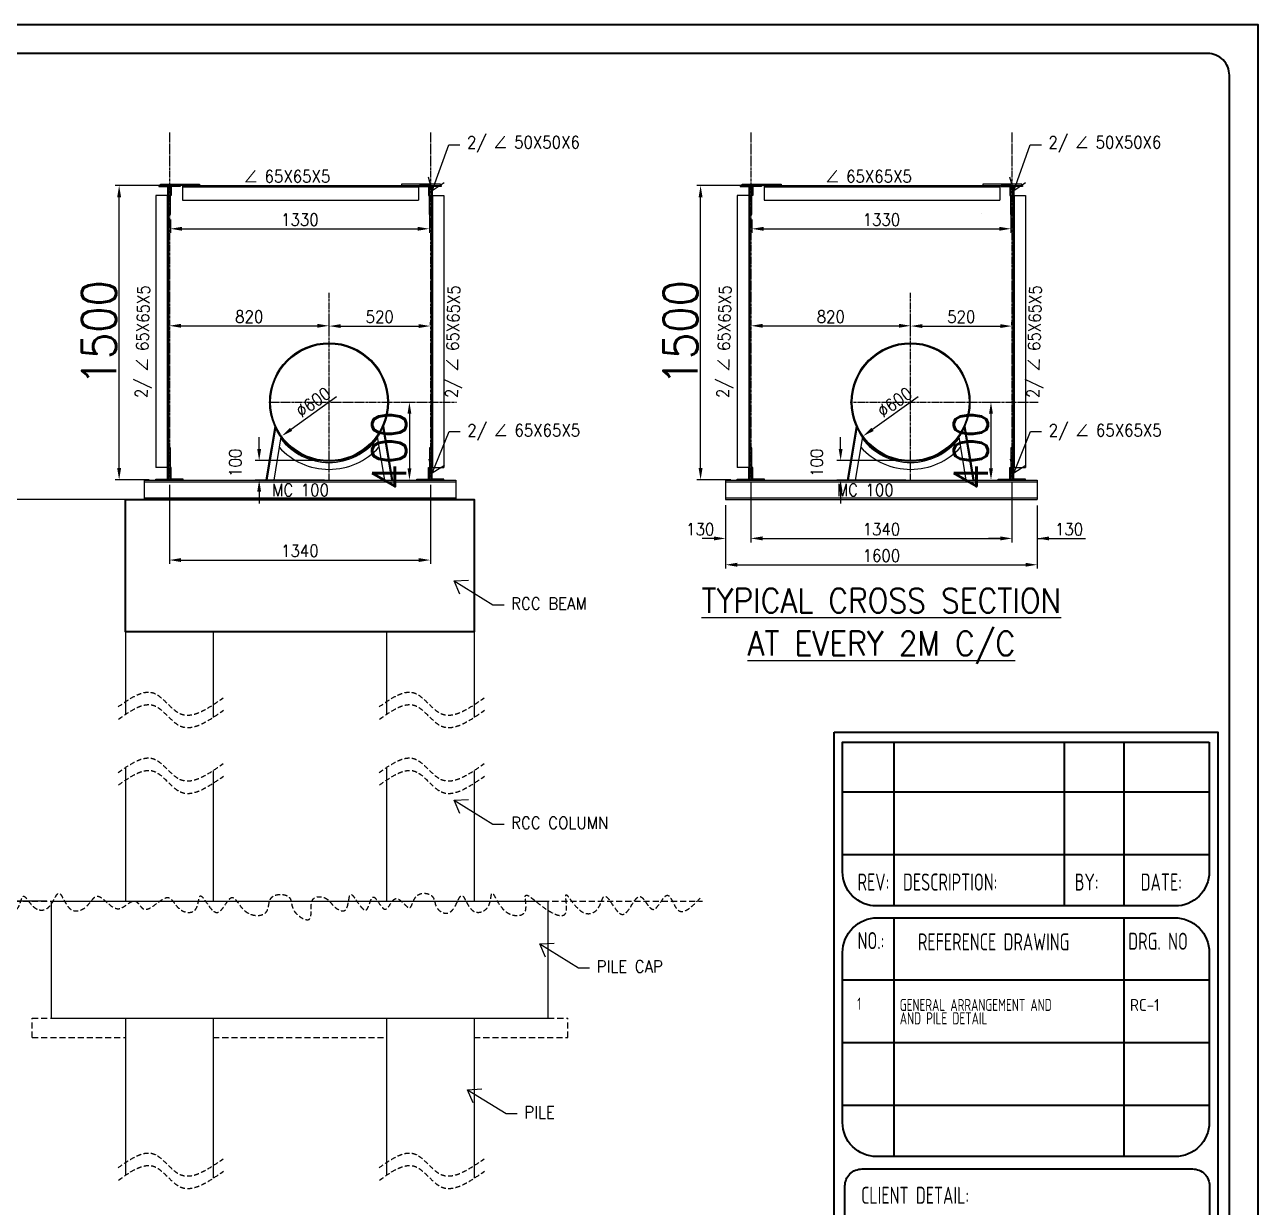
# Model space of a CAD drawing. Header units: millimetres. Extents: x 0 to 1124626, y -157535 to 82123.
# Drawn here: x 305692 to 318360, y 46409 to 58554 of the extents above; entities that cross this region are included whole.
import ezdxf
from ezdxf.enums import TextEntityAlignment as Align

# ---------------------------------------------------------------- set-up
doc = ezdxf.new("R2010")
doc.units = ezdxf.units.MM
doc.header["$MEASUREMENT"] = 0
for name, pattern in [('CENTER', [2, 1.25, -0.25, 0.25, -0.25]), ('DASHED', [0.75, 0.5, -0.25]), ('HIDDEN', [0.375, 0.25, -0.125])]:
    doc.linetypes.add(name, pattern=pattern)
for name, color, linetype, lineweight in [('CN', 253, 'Continuous', 15), ('Dim', 6, 'Continuous', 13), ('FOOTING', 171, 'Continuous', 15), ('HIDE', 251, 'HIDDEN', 13), ('L4', 4, 'Continuous', 30), ('PLATE', 190, 'Continuous', 20), ('rSHEET', 2, 'Continuous', 30), ('STR', 112, 'Continuous', 18), ('STR. STEEL', 25, 'Continuous', 18), ('Text', 7, 'Continuous', 15), ('TITLE TEXT', 50, 'Continuous', 18)]:
    doc.layers.add(name, color=color, linetype=linetype, lineweight=lineweight)
doc.styles.add('MtX_romans_shx', font='romans.shx')
doc.styles.add('style1', font='romans.shx', dxfattribs={"width": 0.9, "height": 300})
doc.styles.add('TEXT3 0.75NA', font='geniso.shx', dxfattribs={"width": 0.75})
doc.dimstyles.new('2.0 DIM-1', dxfattribs={"dimscale": 40, "dimtxt": 125, "dimasz": 3, "dimexe": 1, "dimexo": 1.2, "dimgap": 0.8, "dimtad": 1, "dimdec": 0, "dimlfac": 0.5, "dimzin": 1, "dimdsep": 46, "dimtxsty": 'style1', "dimcen": 2, "dimclrd": 8, "dimclre": 8, "dimclrt": 7, "dimadec": 0, "dimazin": 0, "dimtfac": 1, "dimtdec": 0, "dimtofl": 0, "dimtmove": 1, "dimatfit": 3, "dimfxl": 1, "dimtolj": 1, "dimtzin": 0, "dimlwd": 9, "dimlwe": 9, "dimarcsym": 1})
doc.dimstyles.new('Copy of DIM-1', dxfattribs={"dimscale": 40, "dimtxt": 125, "dimasz": 3, "dimexe": 1, "dimexo": 1.2, "dimgap": 0.8, "dimtad": 1, "dimdec": 0, "dimzin": 1, "dimdsep": 46, "dimtxsty": 'style1', "dimcen": 2, "dimclrd": 8, "dimclre": 8, "dimclrt": 7, "dimadec": 0, "dimazin": 0, "dimtfac": 1, "dimtdec": 0, "dimtofl": 0, "dimtmove": 1, "dimatfit": 3, "dimfxl": 1, "dimtolj": 1, "dimtzin": 0, "dimlwd": 9, "dimlwe": 9, "dimarcsym": 1})

# ---------------------------------------------------------------- blocks, each defined once
blk = doc.blocks.new('*D286')
at = {"layer": 'DEFPOINTS', "color": 0, "ltscale": 20, "transparency": 16777216}
for p in [(315488, 54678), (315487, 53878), (315615, 53878)]:
    blk.add_point(p, dxfattribs=at)
at = {"layer": 'Dim', "color": 8, "lineweight": 9, "ltscale": 20, "transparency": 16777216}
for p, q in [((315536, 54678), (315655, 54678)), ((315615, 54558), (315615, 53998)), ((315535, 53878), (315655, 53878))]:
    blk.add_line(p, q, dxfattribs=at)
at = {"layer": 'Dim', "color": 8, "ltscale": 20, "transparency": 16777216}
for points in [[(315635, 54558), (315595, 54558), (315615, 54678)], [(315595, 53998), (315635, 53998), (315615, 53878)]]:
    blk.add_solid(points, dxfattribs=at)
at = {"layer": 'Dim', "color": 7, "ltscale": 20, "transparency": 16777216, "insert": (315408, 54178), "char_height": 350, "attachment_point": 5, "rotation": 90, "style": 'style1'}
blk.add_mtext('\\A1;400', dxfattribs=at)
blk = doc.blocks.new('*D287')
at = {"layer": 'DEFPOINTS', "color": 0, "ltscale": 20, "transparency": 16777216}
for p in [(312633, 56902), (313093, 56902), (312990, 53881)]:
    blk.add_point(p, dxfattribs=at)
at = {"layer": 'Dim', "color": 8, "lineweight": 9, "ltscale": 20, "transparency": 16777216}
for p, q in [((313045, 56902), (312593, 56902)), ((312633, 54001), (312633, 56782)), ((312942, 53881), (312593, 53881))]:
    blk.add_line(p, q, dxfattribs=at)
at = {"layer": 'Dim', "color": 8, "ltscale": 20, "transparency": 16777216}
for points in [[(312653, 56782), (312613, 56782), (312633, 56902)], [(312613, 54001), (312653, 54001), (312633, 53881)]]:
    blk.add_solid(points, dxfattribs=at)
at = {"layer": 'Dim', "color": 7, "ltscale": 20, "transparency": 16777216, "insert": (312426, 55391), "char_height": 350, "attachment_point": 5, "rotation": 90, "style": 'style1'}
blk.add_mtext('\\A1;1500', dxfattribs=at)
blk = doc.blocks.new('*D288')
at = {"layer": 'DEFPOINTS', "color": 0, "ltscale": 20, "transparency": 16777216}
for p in [(313150, 53900), (315830, 53900), (315830, 53279)]:
    blk.add_point(p, dxfattribs=at)
at = {"layer": 'Dim', "color": 8, "lineweight": 9, "ltscale": 20, "transparency": 16777216}
for p, q in [((313150, 53852), (313150, 53239)), ((315830, 53852), (315830, 53239)), ((313270, 53279), (315710, 53279))]:
    blk.add_line(p, q, dxfattribs=at)
at = {"layer": 'Dim', "color": 8, "ltscale": 20, "transparency": 16777216}
for points in [[(313270, 53299), (313270, 53259), (313150, 53279)], [(315710, 53259), (315710, 53299), (315830, 53279)]]:
    blk.add_solid(points, dxfattribs=at)
at = {"layer": 'Dim', "color": 7, "ltscale": 20, "transparency": 16777216, "insert": (314490, 53373), "char_height": 125, "attachment_point": 5, "style": 'style1'}
blk.add_mtext('\\A1;1340', dxfattribs=at)
blk = doc.blocks.new('*D289')
at = {"layer": 'DEFPOINTS', "color": 0, "ltscale": 20, "transparency": 16777216}
for p in [(315820, 56805), (313160, 56603), (315820, 56458)]:
    blk.add_point(p, dxfattribs=at)
at = {"layer": 'Dim', "color": 8, "lineweight": 9, "ltscale": 20, "transparency": 16777216}
for p, q in [((315820, 56757), (315820, 56418)), ((313160, 56555), (313160, 56418)), ((313280, 56458), (315700, 56458))]:
    blk.add_line(p, q, dxfattribs=at)
at = {"layer": 'Dim', "color": 8, "ltscale": 20, "transparency": 16777216}
for points in [[(313280, 56478), (313280, 56438), (313160, 56458)], [(315700, 56438), (315700, 56478), (315820, 56458)]]:
    blk.add_solid(points, dxfattribs=at)
at = {"layer": 'Dim', "color": 7, "ltscale": 20, "transparency": 16777216, "insert": (314490, 56552), "char_height": 125, "attachment_point": 5, "style": 'style1'}
blk.add_mtext('\\A1;1330', dxfattribs=at)
blk = doc.blocks.new('*D290')
at = {"layer": 'DEFPOINTS', "color": 0, "ltscale": 20, "transparency": 16777216}
for p in [(315278, 55026), (314301, 54329)]:
    blk.add_point(p, dxfattribs=at)
at = {"layer": 'Dim', "color": 8, "lineweight": 9, "ltscale": 20, "transparency": 16777216}
blk.add_line((314867, 54733), (314399, 54398), dxfattribs=at)
at = {"layer": 'Dim', "color": 8, "ltscale": 20, "transparency": 16777216}
blk.add_solid([(314387, 54415), (314411, 54382), (314301, 54329)], dxfattribs=at)
at = {"layer": 'Dim', "color": 7, "ltscale": 20, "transparency": 16777216, "insert": (314627, 54677), "char_height": 125, "attachment_point": 5, "rotation": 35.5557, "style": 'style1'}
blk.add_mtext('\\A1;∅600', dxfattribs=at)
blk = doc.blocks.new('*D291')
at = {"layer": 'DEFPOINTS', "color": 0, "ltscale": 20, "transparency": 16777216}
for p in [(314790, 54078), (314071, 53878), (314790, 53878)]:
    blk.add_point(p, dxfattribs=at)
at = {"layer": 'Dim', "color": 8, "lineweight": 9, "ltscale": 20, "transparency": 16777216}
for p, q in [((314071, 54198), (314071, 54318)), ((314742, 54078), (314031, 54078)), ((314742, 53878), (314031, 53878)), ((314071, 53758), (314071, 53638))]:
    blk.add_line(p, q, dxfattribs=at)
at = {"layer": 'Dim', "color": 8, "ltscale": 20, "transparency": 16777216}
for points in [[(314051, 54198), (314091, 54198), (314071, 54078)], [(314091, 53758), (314051, 53758), (314071, 53878)]]:
    blk.add_solid(points, dxfattribs=at)
at = {"layer": 'Dim', "color": 7, "ltscale": 20, "transparency": 16777216, "insert": (313826, 54055), "char_height": 125, "attachment_point": 5, "rotation": 90, "style": 'style1'}
blk.add_mtext('\\A1;100', dxfattribs=at)
blk = doc.blocks.new('*D292')
at = {"layer": 'DEFPOINTS', "color": 0, "ltscale": 20, "transparency": 16777216}
for p in [(315830, 53668), (316090, 53664), (316090, 53278)]:
    blk.add_point(p, dxfattribs=at)
at = {"layer": 'Dim', "color": 8, "lineweight": 9, "ltscale": 20, "transparency": 16777216}
for p, q in [((315830, 53620), (315830, 53238)), ((316090, 53616), (316090, 53238)), ((315710, 53278), (315590, 53278)), ((316090, 53278), (316586, 53278)), ((316210, 53278), (316330, 53278))]:
    blk.add_line(p, q, dxfattribs=at)
at = {"layer": 'Dim', "color": 8, "ltscale": 20, "transparency": 16777216}
for points in [[(315710, 53258), (315710, 53298), (315830, 53278)], [(316210, 53298), (316210, 53258), (316090, 53278)]]:
    blk.add_solid(points, dxfattribs=at)
at = {"layer": 'Dim', "color": 7, "ltscale": 20, "transparency": 16777216, "insert": (316417, 53373), "char_height": 125, "attachment_point": 5, "style": 'style1'}
blk.add_mtext('\\A1;130', dxfattribs=at)
blk = doc.blocks.new('*D293')
at = {"layer": 'DEFPOINTS', "color": 0, "ltscale": 20, "transparency": 16777216}
for p in [(312890, 53668), (313150, 53668), (312890, 53278)]:
    blk.add_point(p, dxfattribs=at)
at = {"layer": 'Dim', "color": 8, "lineweight": 9, "ltscale": 20, "transparency": 16777216}
for p, q in [((312890, 53620), (312890, 53238)), ((313150, 53620), (313150, 53238)), ((312770, 53278), (312650, 53278)), ((313270, 53278), (313390, 53278))]:
    blk.add_line(p, q, dxfattribs=at)
at = {"layer": 'Dim', "color": 8, "ltscale": 20, "transparency": 16777216}
for points in [[(312770, 53258), (312770, 53298), (312890, 53278)], [(313270, 53298), (313270, 53258), (313150, 53278)]]:
    blk.add_solid(points, dxfattribs=at)
at = {"layer": 'Dim', "color": 7, "ltscale": 20, "transparency": 16777216, "insert": (312629, 53373), "char_height": 125, "attachment_point": 5, "style": 'style1'}
blk.add_mtext('\\A1;130', dxfattribs=at)
blk = doc.blocks.new('*D294')
at = {"layer": 'DEFPOINTS', "color": 0, "ltscale": 20, "transparency": 16777216}
for p in [(313150, 55464), (314790, 55464), (314790, 55462)]:
    blk.add_point(p, dxfattribs=at)
at = {"layer": 'Dim', "color": 8, "lineweight": 9, "ltscale": 20, "transparency": 16777216}
for p, q in [((313150, 55416), (313150, 55422)), ((313270, 55462), (314670, 55462)), ((314790, 55416), (314790, 55422))]:
    blk.add_line(p, q, dxfattribs=at)
at = {"layer": 'Dim', "color": 8, "ltscale": 20, "transparency": 16777216}
for points in [[(313270, 55482), (313270, 55442), (313150, 55462)], [(314670, 55442), (314670, 55482), (314790, 55462)]]:
    blk.add_solid(points, dxfattribs=at)
at = {"layer": 'Dim', "color": 7, "ltscale": 20, "transparency": 16777216, "insert": (313970, 55556), "char_height": 125, "attachment_point": 5, "style": 'style1'}
blk.add_mtext('\\A1;820', dxfattribs=at)
blk = doc.blocks.new('*D295')
at = {"layer": 'DEFPOINTS', "color": 0, "ltscale": 20, "transparency": 16777216}
for p in [(314790, 55416), (315830, 55459), (315830, 55416)]:
    blk.add_point(p, dxfattribs=at)
at = {"layer": 'Dim', "color": 8, "lineweight": 9, "ltscale": 20, "transparency": 16777216}
for p, q in [((314790, 55464), (314790, 55499)), ((315830, 55464), (315830, 55499)), ((314910, 55459), (315710, 55459))]:
    blk.add_line(p, q, dxfattribs=at)
at = {"layer": 'Dim', "color": 8, "ltscale": 20, "transparency": 16777216}
for points in [[(314910, 55479), (314910, 55439), (314790, 55459)], [(315710, 55439), (315710, 55479), (315830, 55459)]]:
    blk.add_solid(points, dxfattribs=at)
at = {"layer": 'Dim', "color": 7, "ltscale": 20, "transparency": 16777216, "insert": (315310, 55554), "char_height": 125, "attachment_point": 5, "style": 'style1'}
blk.add_mtext('\\A1;520', dxfattribs=at)
blk = doc.blocks.new('*D296')
at = {"layer": 'DEFPOINTS', "color": 0, "ltscale": 20, "transparency": 16777216}
for p in [(312890, 53468), (316090, 53468), (316090, 53008)]:
    blk.add_point(p, dxfattribs=at)
at = {"layer": 'Dim', "color": 8, "lineweight": 9, "ltscale": 20, "transparency": 16777216}
for p, q in [((312890, 53420), (312890, 52968)), ((316090, 53420), (316090, 52968)), ((313010, 53008), (315970, 53008))]:
    blk.add_line(p, q, dxfattribs=at)
at = {"layer": 'Dim', "color": 8, "ltscale": 20, "transparency": 16777216}
for points in [[(313010, 53028), (313010, 52988), (312890, 53008)], [(315970, 52988), (315970, 53028), (316090, 53008)]]:
    blk.add_solid(points, dxfattribs=at)
at = {"layer": 'Dim', "color": 7, "ltscale": 20, "transparency": 16777216, "insert": (314490, 53102), "char_height": 125, "attachment_point": 5, "style": 'style1'}
blk.add_mtext('\\A1;1600', dxfattribs=at)
blk = doc.blocks.new('*D317')
at = {"layer": 'DEFPOINTS', "color": 0, "ltscale": 20, "transparency": 16777216}
for p in [(309517, 54678), (309516, 53878), (309643, 53878)]:
    blk.add_point(p, dxfattribs=at)
at = {"layer": 'Dim', "color": 8, "lineweight": 9, "ltscale": 20, "transparency": 16777216}
for p, q in [((309565, 54678), (309683, 54678)), ((309643, 54558), (309643, 53998)), ((309564, 53878), (309683, 53878))]:
    blk.add_line(p, q, dxfattribs=at)
at = {"layer": 'Dim', "color": 8, "ltscale": 20, "transparency": 16777216}
for points in [[(309663, 54558), (309623, 54558), (309643, 54678)], [(309623, 53998), (309663, 53998), (309643, 53878)]]:
    blk.add_solid(points, dxfattribs=at)
at = {"layer": 'Dim', "color": 7, "ltscale": 20, "transparency": 16777216, "insert": (309436, 54178), "char_height": 350, "attachment_point": 5, "rotation": 90, "style": 'style1'}
blk.add_mtext('\\A1;400', dxfattribs=at)
blk = doc.blocks.new('*D318')
at = {"layer": 'DEFPOINTS', "color": 0, "ltscale": 20, "transparency": 16777216}
for p in [(306662, 56902), (307122, 56902), (307018, 53881)]:
    blk.add_point(p, dxfattribs=at)
at = {"layer": 'Dim', "color": 8, "lineweight": 9, "ltscale": 20, "transparency": 16777216}
for p, q in [((307074, 56902), (306622, 56902)), ((306662, 54001), (306662, 56782)), ((306970, 53881), (306622, 53881))]:
    blk.add_line(p, q, dxfattribs=at)
at = {"layer": 'Dim', "color": 8, "ltscale": 20, "transparency": 16777216}
for points in [[(306682, 56782), (306642, 56782), (306662, 56902)], [(306642, 54001), (306682, 54001), (306662, 53881)]]:
    blk.add_solid(points, dxfattribs=at)
at = {"layer": 'Dim', "color": 7, "ltscale": 20, "transparency": 16777216, "insert": (306455, 55391), "char_height": 350, "attachment_point": 5, "rotation": 90, "style": 'style1'}
blk.add_mtext('\\A1;1500', dxfattribs=at)
blk = doc.blocks.new('*D319')
at = {"layer": 'DEFPOINTS', "color": 0, "ltscale": 20, "transparency": 16777216}
for p in [(309848, 56805), (307188, 56603), (309848, 56458)]:
    blk.add_point(p, dxfattribs=at)
at = {"layer": 'Dim', "color": 8, "lineweight": 9, "ltscale": 20, "transparency": 16777216}
for p, q in [((309848, 56757), (309848, 56418)), ((307188, 56555), (307188, 56418)), ((307308, 56458), (309728, 56458))]:
    blk.add_line(p, q, dxfattribs=at)
at = {"layer": 'Dim', "color": 8, "ltscale": 20, "transparency": 16777216}
for points in [[(307308, 56478), (307308, 56438), (307188, 56458)], [(309728, 56438), (309728, 56478), (309848, 56458)]]:
    blk.add_solid(points, dxfattribs=at)
at = {"layer": 'Dim', "color": 7, "ltscale": 20, "transparency": 16777216, "insert": (308518, 56552), "char_height": 125, "attachment_point": 5, "style": 'style1'}
blk.add_mtext('\\A1;1330', dxfattribs=at)
blk = doc.blocks.new('*D320')
at = {"layer": 'DEFPOINTS', "color": 0, "ltscale": 20, "transparency": 16777216}
for p in [(309306, 55026), (308330, 54329)]:
    blk.add_point(p, dxfattribs=at)
at = {"layer": 'Dim', "color": 8, "lineweight": 9, "ltscale": 20, "transparency": 16777216}
blk.add_line((308895, 54733), (308428, 54398), dxfattribs=at)
at = {"layer": 'Dim', "color": 8, "ltscale": 20, "transparency": 16777216}
blk.add_solid([(308416, 54415), (308439, 54382), (308330, 54329)], dxfattribs=at)
at = {"layer": 'Dim', "color": 7, "ltscale": 20, "transparency": 16777216, "insert": (308655, 54677), "char_height": 125, "attachment_point": 5, "rotation": 35.5557, "style": 'style1'}
blk.add_mtext('\\A1;∅600', dxfattribs=at)
blk = doc.blocks.new('*D321')
at = {"layer": 'DEFPOINTS', "color": 0, "ltscale": 20, "transparency": 16777216}
for p in [(308818, 54078), (308100, 53878), (308818, 53878)]:
    blk.add_point(p, dxfattribs=at)
at = {"layer": 'Dim', "color": 8, "lineweight": 9, "ltscale": 20, "transparency": 16777216}
for p, q in [((308100, 54198), (308100, 54318)), ((308770, 54078), (308060, 54078)), ((308770, 53878), (308060, 53878)), ((308100, 53758), (308100, 53638))]:
    blk.add_line(p, q, dxfattribs=at)
at = {"layer": 'Dim', "color": 8, "ltscale": 20, "transparency": 16777216}
for points in [[(308080, 54198), (308120, 54198), (308100, 54078)], [(308120, 53758), (308080, 53758), (308100, 53878)]]:
    blk.add_solid(points, dxfattribs=at)
at = {"layer": 'Dim', "color": 7, "ltscale": 20, "transparency": 16777216, "insert": (307855, 54055), "char_height": 125, "attachment_point": 5, "rotation": 90, "style": 'style1'}
blk.add_mtext('\\A1;100', dxfattribs=at)
blk = doc.blocks.new('*D322')
at = {"layer": 'DEFPOINTS', "color": 0, "ltscale": 20, "transparency": 16777216}
for p in [(307178, 55464), (308818, 55464), (308818, 55462)]:
    blk.add_point(p, dxfattribs=at)
at = {"layer": 'Dim', "color": 8, "lineweight": 9, "ltscale": 20, "transparency": 16777216}
for p, q in [((307178, 55416), (307178, 55422)), ((307298, 55462), (308698, 55462)), ((308818, 55416), (308818, 55422))]:
    blk.add_line(p, q, dxfattribs=at)
at = {"layer": 'Dim', "color": 8, "ltscale": 20, "transparency": 16777216}
for points in [[(307298, 55482), (307298, 55442), (307178, 55462)], [(308698, 55442), (308698, 55482), (308818, 55462)]]:
    blk.add_solid(points, dxfattribs=at)
at = {"layer": 'Dim', "color": 7, "ltscale": 20, "transparency": 16777216, "insert": (307998, 55556), "char_height": 125, "attachment_point": 5, "style": 'style1'}
blk.add_mtext('\\A1;820', dxfattribs=at)
blk = doc.blocks.new('*D323')
at = {"layer": 'DEFPOINTS', "color": 0, "ltscale": 20, "transparency": 16777216}
for p in [(308818, 55416), (309858, 55459), (309858, 55416)]:
    blk.add_point(p, dxfattribs=at)
at = {"layer": 'Dim', "color": 8, "lineweight": 9, "ltscale": 20, "transparency": 16777216}
for p, q in [((308818, 55464), (308818, 55499)), ((309858, 55464), (309858, 55499)), ((308938, 55459), (309738, 55459))]:
    blk.add_line(p, q, dxfattribs=at)
at = {"layer": 'Dim', "color": 8, "ltscale": 20, "transparency": 16777216}
for points in [[(308938, 55479), (308938, 55439), (308818, 55459)], [(309738, 55439), (309738, 55479), (309858, 55459)]]:
    blk.add_solid(points, dxfattribs=at)
at = {"layer": 'Dim', "color": 7, "ltscale": 20, "transparency": 16777216, "insert": (309338, 55554), "char_height": 125, "attachment_point": 5, "style": 'style1'}
blk.add_mtext('\\A1;520', dxfattribs=at)
blk = doc.blocks.new('*D324')
at = {"layer": 'DEFPOINTS', "color": 0, "ltscale": 20, "transparency": 16777216}
for p in [(306918, 53678), (305430, 49553), (305968, 49553)]:
    blk.add_point(p, dxfattribs=at)
at = {"layer": 'Dim', "color": 8, "lineweight": 9, "ltscale": 20, "transparency": 16777216}
for p, q in [((306870, 53678), (305390, 53678)), ((305430, 53558), (305430, 49673)), ((305920, 49553), (305390, 49553))]:
    blk.add_line(p, q, dxfattribs=at)
at = {"layer": 'Dim', "color": 8, "ltscale": 20, "transparency": 16777216}
for points in [[(305450, 53558), (305410, 53558), (305430, 53678)], [(305410, 49673), (305450, 49673), (305430, 49553)]]:
    blk.add_solid(points, dxfattribs=at)
at = {"layer": 'Dim', "color": 7, "ltscale": 20, "transparency": 16777216, "insert": (305223, 51615), "char_height": 350, "attachment_point": 5, "rotation": 90, "style": 'style1'}
blk.add_mtext('\\A1;MAX. 4500', dxfattribs=at)
blk = doc.blocks.new('*D334')
at = {"layer": 'DEFPOINTS', "color": 0, "ltscale": 20, "transparency": 16777216}
for p in [(307178, 53878), (309858, 53878), (309858, 53056)]:
    blk.add_point(p, dxfattribs=at)
at = {"layer": 'Dim', "color": 8, "lineweight": 9, "ltscale": 20, "transparency": 16777216}
for p, q in [((307178, 53830), (307178, 53016)), ((309858, 53830), (309858, 53016)), ((307298, 53056), (309738, 53056))]:
    blk.add_line(p, q, dxfattribs=at)
at = {"layer": 'Dim', "color": 8, "ltscale": 20, "transparency": 16777216}
for points in [[(307298, 53076), (307298, 53036), (307178, 53056)], [(309738, 53036), (309738, 53076), (309858, 53056)]]:
    blk.add_solid(points, dxfattribs=at)
at = {"layer": 'Dim', "color": 7, "ltscale": 20, "transparency": 16777216, "insert": (308518, 53151), "char_height": 125, "attachment_point": 5, "style": 'style1'}
blk.add_mtext('\\A1;1340', dxfattribs=at)

msp = doc.modelspace()

# ---------------------------------------------------------------- linework, layer by layer
at = {"layer": 'CN', "linetype": 'CENTER', "ltscale": 20}
for p, q in [((307178.0267, 57448.2029), (307178.0267, 53877.5093)), ((309858.0267, 57448.2029), (309858.0267, 53877.5093)), ((313149.5028, 57448.2029), (313149.5028, 53877.5093)), ((315829.5028, 57448.2029), (315829.5028, 53877.5093)), ((308818.0267, 53877.5093), (308818.0267, 55798.9474)), ((314789.5028, 53877.5093), (314789.5028, 55798.9474)), ((308198.0267, 54677.5093), (310126.6436, 54677.5093)), ((314169.5028, 54677.5093), (316098.1197, 54677.5093))]:
    msp.add_line(p, q, dxfattribs=at)
at = {"layer": 'Dim', "ltscale": 20}
for p, q in [((308260.2147, 54430.6374), (308168.0267, 53877.5093)), ((308267.657, 54414.4634), (308178.1646, 53877.5093)), ((309368.3964, 54414.4634), (309457.8887, 53877.5093)), ((309375.8387, 54430.6374), (309468.0267, 53877.5093)), ((314231.6908, 54430.6374), (314139.5028, 53877.5093)), ((314239.133, 54414.4634), (314149.6407, 53877.5093)), ((315339.8725, 54414.4634), (315429.3648, 53877.5093)), ((315347.3148, 54430.6374), (315439.5028, 53877.5093)), ((308323.0463, 54321.0062), (308249.1302, 53877.5093)), ((309313.007, 54321.0062), (309386.9232, 53877.5093)), ((314294.5224, 54321.0062), (314220.6063, 53877.5093)), ((315284.4831, 54321.0062), (315358.3993, 53877.5093)), ((308223.7803, 54212.0313), (308168.0267, 53877.5093)), ((309412.273, 54212.0313), (309468.0267, 53877.5093)), ((314195.2564, 54212.0313), (314139.5028, 53877.5093)), ((315383.7491, 54212.0313), (315439.5028, 53877.5093)), ((306728.0267, 49552.5712), (307628.0267, 49552.5712)), ((309408.0267, 49552.5712), (310308.0267, 49552.5712))]:
    msp.add_line(p, q, dxfattribs=at)
for points in [[(307168.0267, 56801.5093), (307168.0267, 56901.5093), (307068.0267, 56901.5093), (307068.0267, 56891.5093), (307158.0267, 56891.5093), (307158.0267, 56801.5093)], [(307188.0267, 56801.5093), (307188.0267, 56901.5093), (307288.0267, 56901.5093), (307288.0267, 56891.5093), (307198.0267, 56891.5093), (307198.0267, 56801.5093)], [(309848.0267, 56801.5093), (309848.0267, 56901.5093), (309748.0267, 56901.5093), (309748.0267, 56891.5093), (309838.0267, 56891.5093), (309838.0267, 56801.5093)], [(309868.0267, 56801.5093), (309868.0267, 56901.5093), (309968.0267, 56901.5093), (309968.0267, 56891.5093), (309878.0267, 56891.5093), (309878.0267, 56801.5093)], [(313139.5028, 56801.5093), (313139.5028, 56901.5093), (313039.5028, 56901.5093), (313039.5028, 56891.5093), (313129.5028, 56891.5093), (313129.5028, 56801.5093)], [(313159.5028, 56801.5093), (313159.5028, 56901.5093), (313259.5028, 56901.5093), (313259.5028, 56891.5093), (313169.5028, 56891.5093), (313169.5028, 56801.5093)], [(315819.5028, 56801.5093), (315819.5028, 56901.5093), (315719.5028, 56901.5093), (315719.5028, 56891.5093), (315809.5028, 56891.5093), (315809.5028, 56801.5093)], [(315839.5028, 56801.5093), (315839.5028, 56901.5093), (315939.5028, 56901.5093), (315939.5028, 56891.5093), (315849.5028, 56891.5093), (315849.5028, 56801.5093)], [(307168.0267, 54007.5093), (307168.0267, 53877.5093), (307038.0267, 53877.5093), (307038.0267, 53887.5093), (307158.0267, 53887.5093), (307158.0267, 54007.5093)], [(307188.0267, 54007.5093), (307188.0267, 53877.5093), (307318.0267, 53877.5093), (307318.0267, 53887.5093), (307198.0267, 53887.5093), (307198.0267, 54007.5093)], [(309848.0267, 54007.5093), (309848.0267, 53877.5093), (309718.0267, 53877.5093), (309718.0267, 53887.5093), (309838.0267, 53887.5093), (309838.0267, 54007.5093)], [(309868.0267, 54007.5093), (309868.0267, 53877.5093), (309998.0267, 53877.5093), (309998.0267, 53887.5093), (309878.0267, 53887.5093), (309878.0267, 54007.5093)], [(313139.5028, 54007.5093), (313139.5028, 53877.5093), (313009.5028, 53877.5093), (313009.5028, 53887.5093), (313129.5028, 53887.5093), (313129.5028, 54007.5093)], [(313159.5028, 54007.5093), (313159.5028, 53877.5093), (313289.5028, 53877.5093), (313289.5028, 53887.5093), (313169.5028, 53887.5093), (313169.5028, 54007.5093)], [(315819.5028, 54007.5093), (315819.5028, 53877.5093), (315689.5028, 53877.5093), (315689.5028, 53887.5093), (315809.5028, 53887.5093), (315809.5028, 54007.5093)], [(315839.5028, 54007.5093), (315839.5028, 53877.5093), (315969.5028, 53877.5093), (315969.5028, 53887.5093), (315849.5028, 53887.5093), (315849.5028, 54007.5093)]]:
    msp.add_lwpolyline(points, close=True, dxfattribs=at)
for centre, radius in [((308818.0267, 54677.5093), 610), ((308818.0267, 54677.5093), 600), ((314789.5028, 54677.5093), 610), ((314789.5028, 54677.5093), 600)]:
    msp.add_circle(centre, radius, dxfattribs=at)
for centre, radius, start, end in [((308818.0267, 54677.5093), 620, 216.67258726, 323.32741274), ((314789.5028, 54677.5093), 620, 216.67258726, 323.32741274), ((308818.0267, 54677.5093), 690, 222.02687976, 317.97312024), ((314789.5028, 54677.5093), 690, 222.02687976, 317.97312024)]:
    msp.add_arc(centre, radius, start, end, dxfattribs=at)
at = {"layer": 'FOOTING', "ltscale": 20}
for p, q in [((310308.0267, 53677.5093), (306728.0267, 53677.5093)), ((306728.0267, 53677.5093), (306728.0267, 51471.4939)), ((310308.0267, 53677.5093), (310308.0267, 51440.4517)), ((307628.0267, 52317.5093), (307628.0267, 51440.4517)), ((309408.0267, 52317.5093), (309408.0267, 51471.4939)), ((306728.0267, 50926.0281), (306728.0267, 49552.5712)), ((307628.0267, 50894.9265), (307628.0267, 49552.5712)), ((309408.0267, 50926.0281), (309408.0267, 49552.5712)), ((310308.0267, 50894.9265), (310308.0267, 49552.5712)), ((305968.0267, 49552.5712), (311068.0267, 49552.5712)), ((305968.0267, 48352.5712), (305968.0267, 49552.5712)), ((311068.0267, 48352.5712), (311068.0267, 49552.5712)), ((305968.0267, 48352.5712), (311068.0267, 48352.5712)), ((306728.0267, 48352.5712), (306728.0267, 46863.7478)), ((306728.0267, 48352.5712), (306728.0267, 46738.5461)), ((307628.0267, 48352.5712), (307628.0267, 46863.7478)), ((307628.0267, 48352.5712), (307628.0267, 46707.5039)), ((309408.0267, 48352.5712), (309408.0267, 46738.5461)), ((310308.0267, 48352.5712), (310308.0267, 46707.5039))]:
    msp.add_line(p, q, dxfattribs=at)
at = {"layer": 'FOOTING', "linetype": 'DASHED', "ltscale": 125}
for p, q in [((304547.4832, 49552.5712), (312653.4942, 49552.5712)), ((305768.0267, 48352.5712), (305968.0267, 48352.5712)), ((305768.0267, 48152.5712), (305768.0267, 48352.5712)), ((311068.0267, 48352.5712), (311268.0267, 48352.5712)), ((311268.0267, 48152.5712), (311268.0267, 48352.5712)), ((305768.0267, 48152.5712), (306728.0267, 48152.5712)), ((307628.0267, 48152.5712), (309408.0267, 48152.5712)), ((310308.0267, 48152.5712), (311268.0267, 48152.5712))]:
    msp.add_line(p, q, dxfattribs=at)
at = {"layer": 'HIDE', "linetype": 'HIDDEN', "ltscale": 200}
for points in [[(306651.8729, 51548.9596), (307016.7187, 51690.2722), (307283.7567, 51481.3014), (307731.6773, 51641.4802)], [(309331.8729, 51548.9596), (309696.7187, 51690.2722), (309963.7567, 51481.3014), (310411.6773, 51641.4802)], [(306655.0008, 51420.8416), (307019.8465, 51562.1542), (307286.8845, 51353.1833), (307734.8052, 51513.3622)], [(309335.0008, 51420.8416), (309699.8465, 51562.1542), (309966.8845, 51353.1833), (310414.8052, 51513.3622)], [(306651.8729, 50873.2796), (307016.7187, 51014.5922), (307283.7567, 50805.6213), (307731.6773, 50965.8002)], [(309331.8729, 50873.2796), (309696.7187, 51014.5922), (309963.7567, 50805.6213), (310411.6773, 50965.8002)], [(306655.0008, 50745.1615), (307019.8465, 50886.4742), (307286.8845, 50677.5033), (307734.8052, 50837.6821)], [(309335.0008, 50745.1615), (309699.8465, 50886.4742), (309966.8845, 50677.5033), (310414.8052, 50837.6821)], [(306651.8729, 46816.0118), (307016.7187, 46957.3245), (307283.7567, 46748.3536), (307731.6773, 46908.5324)], [(309331.8729, 46816.0118), (309696.7187, 46957.3245), (309963.7567, 46748.3536), (310411.6773, 46908.5324)], [(306655.0008, 46687.8938), (307019.8465, 46829.2064), (307286.8845, 46620.2356), (307734.8052, 46780.4144)], [(309335.0008, 46687.8938), (309699.8465, 46829.2064), (309966.8845, 46620.2356), (310414.8052, 46780.4144)]]:
    msp.add_spline(points, degree=3, dxfattribs=at)
at = {"layer": 'HIDE', "linetype": 'HIDDEN', "ltscale": 200, "end_tangent": (0, 1)}
msp.add_spline([(304669.8833, 49598.14), (304899.0427, 49459.5785), (305040.2688, 49502.2128), (305162.8424, 49435.5967), (305341.3736, 49614.1279), (305426.6422, 49478.231), (305618.4966, 49478.231), (305677.1188, 49603.4693), (305794.3631, 49486.2249), (305932.9246, 49486.2249), (306042.175, 49635.445), (306164.7487, 49470.2371), (306324.6273, 49496.8835), (306431.2131, 49603.4693), (306660.3725, 49475.5664), (306830.9097, 49552.5712), (306906.7172, 49476.7638), (307166.6549, 49590.1461), (307289.2285, 49467.5724), (307446.4426, 49467.5724), (307494.4061, 49606.1339), (307663.6111, 49436.929), (307816.8281, 49590.1461), (307956.7219, 49450.2522), (308179.2197, 49450.2522), (308227.1833, 49590.1461), (308411.0438, 49590.1461), (308448.3488, 49472.9017), (308616.2214, 49368.9806), (308658.8557, 49579.4875), (308789.4232, 49579.4875), (308877.3565, 49491.5542), (308981.2776, 49459.5785), (309039.8998, 49622.1218), (309198.4461, 49463.5755), (309269.0592, 49595.4754), (309394.2975, 49470.2371), (309503.5479, 49579.4875), (309644.774, 49486.2249), (309711.3902, 49600.8046), (309879.2627, 49600.8046), (309924.5617, 49486.2249), (310047.1353, 49432.9321), (310180.3675, 49611.4632), (310300.2765, 49451.5846), (310452.1613, 49499.5482), (310489.4663, 49632.7804), (310625.3631, 49451.5846), (310833.2054, 49451.5846), (310833.2054, 49606.1339), (311035.7183, 49478.231), (311248.8899, 49432.9321), (311248.8899, 49616.7925), (311428.7534, 49436.929), (311579.3058, 49478.231), (311645.9219, 49603.4693), (311832.447, 49416.9442), (312014.9751, 49599.4723), (312145.5427, 49468.9048), (312290.7658, 49614.1279), (312394.6869, 49467.5724), (312642.4988, 49598.14)], degree=3, dxfattribs=at)
at = {"layer": 'L4', "ltscale": 20}
msp.add_lwpolyline([(306728.0267, 53677.5093), (310308.0267, 53677.5093), (310308.0267, 52317.5093), (306728.0267, 52317.5093)], close=True, dxfattribs=at)
at = {"layer": 'PLATE', "ltscale": 20}
msp.add_line((315519.8131, 56613.0864), (315519.5237, 56613.0864), dxfattribs=at)
for points in [[(307088.0267, 56917.5093), (307488.0267, 56917.5093), (307488.0267, 56901.5093), (307088.0267, 56901.5093)], [(307168.0267, 56604.6835), (307188.0267, 56604.6835), (307188.0267, 56904.6835), (307168.0267, 56904.6835)], [(309960.653, 56917.5093), (309560.653, 56917.5093), (309560.653, 56901.5093), (309960.653, 56901.5093)], [(309868.0267, 56604.6835), (309848.0267, 56604.6835), (309848.0267, 56901.5093), (309868.0267, 56901.5093)], [(313059.5028, 56917.5093), (313459.5028, 56917.5093), (313459.5028, 56901.5093), (313059.5028, 56901.5093)], [(313139.5028, 56604.6835), (313159.5028, 56604.6835), (313159.5028, 56904.6835), (313139.5028, 56904.6835)], [(315932.129, 56917.5093), (315532.129, 56917.5093), (315532.129, 56901.5093), (315932.129, 56901.5093)], [(315839.5028, 56604.6835), (315819.5028, 56604.6835), (315819.5028, 56901.5093), (315839.5028, 56901.5093)], [(307188.0267, 54207.5093), (307168.0267, 54207.5093), (307168.0267, 53877.5093), (307188.0267, 53877.5093)], [(309868.0267, 54207.5093), (309848.0267, 54207.5093), (309848.0267, 53877.5093), (309868.0267, 53877.5093)], [(313159.5028, 54207.5093), (313139.5028, 54207.5093), (313139.5028, 53877.5093), (313159.5028, 53877.5093)], [(315839.5028, 54207.5093), (315819.5028, 54207.5093), (315819.5028, 53877.5093), (315839.5028, 53877.5093)]]:
    msp.add_lwpolyline(points, close=True, dxfattribs=at)
at = {"layer": 'rSHEET'}
for p, q in [((314616.5835, 51186.5797), (314616.5835, 49503.5276)), ((316367.6859, 51186.5797), (316367.6859, 49503.5276)), ((316980.5717, 51186.5797), (316980.5717, 49503.5276)), ((317856.1229, 50670.9291), (314091.2528, 50670.9291)), ((317856.1229, 50028.8583), (314091.2528, 50028.8583)), ((314616.5835, 49382.3594), (314616.5835, 46930.8161)), ((316980.5717, 49382.3594), (316980.5717, 46930.8161)), ((317856.1229, 48740.2886), (314091.2528, 48740.2886)), ((317856.1229, 48098.2177), (314091.2528, 48098.2177)), ((317856.1229, 47456.1468), (314091.2528, 47456.1468))]:
    msp.add_line(p, q, dxfattribs=at)
msp.add_lwpolyline([(287154.7246, 36489.5481), (318360.4259, 36489.5481), (318360.4259, 58554.2079), (287154.7246, 58554.2079)], close=True, dxfattribs=at)
for points in [[(287674.8196, 36786.188), (317840.3308, 36786.188, 0.4142135624), (318063.2287, 37009.0859), (318063.2287, 58034.6701, 0.4142135624), (317840.3308, 58257.568), (287674.8196, 58257.568, 0.4142135624), (287451.9217, 58034.6701), (287451.9217, 37009.0859, 0.4142135624)], [(314003.6977, 51288.3288), (317943.678, 51288.3288), (317943.678, 37247.801, -0.4142135624), (317593.4575, 36897.5805), (314353.9182, 36897.5805, -0.4142135624), (314003.6977, 37247.801)], [(317856.1229, 51186.5797), (317856.1229, 49853.748, -0.4142135624), (317505.9024, 49503.5276), (314441.4733, 49503.5276, -0.4142135624), (314091.2528, 49853.748), (314091.2528, 51186.5797)], [(317856.1229, 49025.1212), (317856.1229, 47281.0366, -0.4142135624), (317505.9024, 46930.8161), (314441.4733, 46930.8161, -0.4142135624), (314091.2528, 47281.0366), (314091.2528, 49025.1212, -0.4142135624), (314448.491, 49382.3594), (317498.8847, 49382.3594, -0.4142135624)], [(317685.0189, 43536.2752), (314290.8385, 43536.2752, -0.4142135624), (314115.7283, 43711.3854), (314115.7283, 46628.0954, -0.4142135624), (314290.8385, 46803.2056), (317685.0189, 46803.2056, -0.4142135624), (317860.1292, 46628.0954), (317860.1292, 43711.3854, -0.4142135624)]]:
    msp.add_lwpolyline(points, format="xyb", close=True, dxfattribs=at)
at = {"layer": 'STR', "ltscale": 20}
for p, q in [((306918.0267, 53877.5093), (310118.0267, 53877.5093)), ((306918.0267, 53877.5093), (306918.0267, 53677.5093)), ((306918.0267, 53858.7093), (310118.0267, 53858.7093)), ((310118.0267, 53877.5093), (310118.0267, 53677.5093)), ((312889.5028, 53877.5093), (316089.5028, 53877.5093)), ((312889.5028, 53877.5093), (312889.5028, 53677.5093)), ((312889.5028, 53858.7093), (316089.5028, 53858.7093)), ((316089.5028, 53877.5093), (316089.5028, 53677.5093)), ((306918.0267, 53696.3093), (310118.0267, 53696.3093)), ((306918.0267, 53677.5093), (310118.0267, 53677.5093)), ((312889.5028, 53696.3093), (316089.5028, 53696.3093)), ((312889.5028, 53677.5093), (316089.5028, 53677.5093))]:
    msp.add_line(p, q, dxfattribs=at)
at = {"layer": 'STR. STEEL', "ltscale": 20}
for p, q in [((307313.0267, 56901.5093), (309735.653, 56901.5093)), ((307313.0267, 56901.5093), (307313.0267, 56751.5093)), ((307313.0267, 56889.5093), (309735.653, 56889.5093)), ((309735.653, 56901.5093), (309735.653, 56751.5093)), ((313284.5028, 56901.5093), (315707.129, 56901.5093)), ((313284.5028, 56901.5093), (313284.5028, 56751.5093)), ((313284.5028, 56889.5093), (315707.129, 56889.5093)), ((315707.129, 56901.5093), (315707.129, 56751.5093)), ((307038.0267, 56801.5093), (307038.0267, 54007.5093)), ((307168.0267, 56801.5093), (307038.0267, 56801.5093)), ((307156.0267, 56801.5093), (307156.0267, 54007.5093)), ((307168.0267, 56804.6835), (307168.0267, 54007.5093)), ((309868.0267, 56801.5093), (309868.0267, 54007.5093)), ((309868.0267, 56801.5093), (309998.0267, 56801.5093)), ((309868.0267, 56801.5093), (309998.0267, 56801.5093)), ((309880.0267, 56801.5093), (309880.0267, 54007.5093)), ((309998.0267, 56801.5093), (309998.0267, 54007.5093)), ((313009.5028, 56801.5093), (313009.5028, 54007.5093)), ((313139.5028, 56801.5093), (313009.5028, 56801.5093)), ((313127.5028, 56801.5093), (313127.5028, 54007.5093)), ((313139.5028, 56804.6835), (313139.5028, 54007.5093)), ((315839.5028, 56801.5093), (315839.5028, 54007.5093)), ((315839.5028, 56801.5093), (315969.5028, 56801.5093)), ((315839.5028, 56801.5093), (315969.5028, 56801.5093)), ((315851.5028, 56801.5093), (315851.5028, 54007.5093)), ((315969.5028, 56801.5093), (315969.5028, 54007.5093)), ((307313.0267, 56751.5093), (309735.653, 56751.5093)), ((313284.5028, 56751.5093), (315707.129, 56751.5093)), ((307168.0267, 54007.5093), (307038.0267, 54007.5093)), ((309868.0267, 54007.5093), (309998.0267, 54007.5093)), ((313139.5028, 54007.5093), (313009.5028, 54007.5093)), ((315839.5028, 54007.5093), (315969.5028, 54007.5093))]:
    msp.add_line(p, q, dxfattribs=at)

# ---------------------------------------------------------------- texts
at = {"layer": 'rSHEET', "style": 'TEXT3 0.75NA', "width": 0.75}
for s, height, p in [('REV:', 175.11024, (314244.7006, 49661.8619)), ('DESCRIPTION:', 175.110236, (314711.5027, 49661.8619)), ('BY:', 175.11024, (316474.7734, 49661.8619)), ('DATE:', 175.11024, (317152.1844, 49661.8619)), ('NO.:', 175.11024, (314244.7006, 49060.1896)), ('REFERENCE DRAWING', 175.110236, (314864.7448, 49047.432)), ('DRG. NO', 175.11024, (317024.484, 49053.8545)), ('1', 123.8154, (314241.2404, 48437.978)), ('GENERAL ARRANGEMENT AND ', 123.815445, (314678.5864, 48425.4218)), ('AND PILE DETAIL', 123.815445, (314678.5864, 48288.1133)), ('CLIENT DETAIL:', 175.110236, (314281.9031, 46445.0584))]:
    msp.add_text(s, height=height, dxfattribs=at).set_placement(p)
at = {"layer": 'rSHEET', "style": 'TEXT3 0.75NA'}
msp.add_text('RC-1', height=123.81544, dxfattribs=at).set_placement((317042.5746, 48425.4218))
at = {"layer": 'Text', "ltscale": 20, "char_height": 125, "attachment_point": 1, "style": 'style1'}
for s, insert, width in [('2/ ∠ 50X50X6', (310233.9948, 57409.042), 3613.508763), ('2/ ∠ 50X50X6', (316205.4709, 57409.042), 3613.508763), ('∠ 65X65X5', (307951.1691, 57058.5033), 3613.508763), ('∠ 65X65X5', (313922.6452, 57058.5033), 3613.508763), ('2/ ∠ 65X65X5', (310237.1159, 54451.273), 3613.508763), ('2/ ∠ 65X65X5', (316208.5919, 54451.273), 3613.508763), ('MC 100', (308232.9283, 53838.5366), 1213.170065), ('MC 100', (314032.232, 53838.5366), 1213.170065), ('RCC BEAM', (310687.5405, 52672.0957), 3613.508763), ('RCC COLUMN', (310687.5405, 50419.9725), 3613.508763), ('PILE CAP', (311565.8685, 48944.8318), 3613.508763), ('PILE', (310822.6679, 47447.1699), 3613.508763)]:
    msp.add_mtext(s, dxfattribs=dict(at, insert=insert, width=width))
at = {"layer": 'Text', "ltscale": 20, "char_height": 125, "width": 2626.169683, "attachment_point": 3, "rotation": 88.7021262, "style": 'style1'}
for insert in [(306852.4129, 55880.1543), (310038.2581, 55880.1543), (312823.889, 55880.1543), (316009.7342, 55880.1543)]:
    msp.add_mtext('2/ ∠ 65X65X5', dxfattribs=dict(at, insert=insert))
at = {"layer": 'TITLE TEXT', "color": 1, "ltscale": 20, "style": 'MtX_romans_shx', "width": 0.9}
for s, p in [('%%UTYPICAL CROSS SECTION', (314489.5028, 52515.0395)), ('%%UAT EVERY 2M C/C', (314489.5028, 52074.378))]:
    msp.add_text(s, height=250, dxfattribs=at).set_placement(p, align=Align.CENTER)

# ---------------------------------------------------------------- dimensions: what is measured, and where the dimension line sits
at = {"layer": 'Dim', "ltscale": 20}
dim = msp.add_linear_dim(base=(306661.5356, 56901.5093), p1=(307018.0267, 53880.6835), p2=(307121.8517, 56901.5093), angle=90, text='1500', dimstyle='Copy of DIM-1', dxfattribs=at)
dim.commit()
dim.dimension.update_dxf_attribs({"geometry": '*D318', "text_midpoint": (306454.5356, 55391.0964)})
for base, p1, p2, text, override, picture, middle in [((312633.0117, 56901.5093), (312989.5028, 53880.6835), (313093.3278, 56901.5093), '1500', {"dimtxt": 125}, '*D287', (312426.0117, 55391.0964)), ((305430.4538, 49552.5712), (306918.0267, 53677.5093), (305968.0267, 49552.5712), 'MAX. 4500', {"dimtxsty": 'style1'}, '*D324', (305223.4538, 51615.0403))]:
    dim = msp.add_linear_dim(base=base, p1=p1, p2=p2, angle=90, text=text, dimstyle='Copy of DIM-1', override=override, dxfattribs=at)
    dim.commit()
    dim.dimension.update_dxf_attribs({"geometry": picture, "text_midpoint": middle})
for base, p1, p2, picture, middle in [((309848.0267, 56457.8573), (307188.0267, 56602.5093), (309848.0267, 56804.6835), '*D319', (308518.0267, 56552.3573)), ((315819.5028, 56457.8573), (313159.5028, 56602.5093), (315819.5028, 56804.6835), '*D289', (314489.5028, 56552.3573)), ((308818.0267, 55461.928), (307178.0267, 55464.0451), (308818.0267, 55464.0451), '*D322', (307998.0267, 55556.428)), ((309858.0267, 55459.254), (308818.0267, 55416.0451), (309858.0267, 55416.0451), '*D323', (309338.0267, 55553.754)), ((314789.5028, 55461.928), (313149.5028, 55464.0451), (314789.5028, 55464.0451), '*D294', (313969.5028, 55556.428)), ((315829.5028, 55459.254), (314789.5028, 55416.0451), (315829.5028, 55416.0451), '*D295', (315309.5028, 55553.754)), ((309858.0267, 53056.313), (307178.0267, 53877.5093), (309858.0267, 53877.5093), '*D334', (308518.0267, 53150.813)), ((315829.5028, 53278.6984), (313149.5028, 53900.0894), (315829.5028, 53900.0894), '*D288', (314489.5028, 53373.1984)), ((316089.5028, 53007.5093), (312889.5028, 53468.1186), (316089.5028, 53468.1186), '*D296', (314489.5028, 53102.0093))]:
    dim = msp.add_linear_dim(base=base, p1=p1, p2=p2, dimstyle='2.0 DIM-1', dxfattribs=at)
    dim.commit()
    dim.dimension.update_dxf_attribs({"geometry": picture, "text_midpoint": middle})
for p1, p2, picture, middle in [((309306.157, 55026.4059), (308329.8964, 54328.6128), '*D320', (308710.2603, 54600.4821)), ((315277.6331, 55026.4059), (314301.3724, 54328.6128), '*D290', (314681.7364, 54600.4821))]:
    dim = msp.add_diameter_dim_2p(p1=p1, p2=p2, dimstyle='2.0 DIM-1', dxfattribs=at)
    dim.commit()
    dim.dimension.update_dxf_attribs({"geometry": picture, "text_midpoint": middle, "dimtype": 163})
dim = msp.add_linear_dim(base=(309643.171, 53877.5093), p1=(309517.017, 54677.5093), p2=(309515.9128, 53877.5093), angle=90, text='400', dimstyle='Copy of DIM-1', dxfattribs=at)
dim.commit()
dim.dimension.update_dxf_attribs({"geometry": '*D317', "text_midpoint": (309643.171, 54177.5093), "dimtype": 160})
dim = msp.add_linear_dim(base=(315614.6471, 53877.5093), p1=(315488.4931, 54677.5093), p2=(315487.3889, 53877.5093), angle=90, text='400', dimstyle='Copy of DIM-1', override={"dimtxt": 125}, dxfattribs=at)
dim.commit()
dim.dimension.update_dxf_attribs({"geometry": '*D286', "text_midpoint": (315614.6471, 54177.5093), "dimtype": 160})
for base, p1, p2, picture, middle in [((308099.7992, 53877.5093), (308818.0267, 54077.5093), (308818.0267, 53877.5093), '*D321', (307854.7992, 54054.6594)), ((314071.2753, 53877.5093), (314789.5028, 54077.5093), (314789.5028, 53877.5093), '*D291', (313826.2753, 54054.6594))]:
    dim = msp.add_linear_dim(base=base, p1=p1, p2=p2, angle=90, dimstyle='2.0 DIM-1', dxfattribs=at)
    dim.commit()
    dim.dimension.update_dxf_attribs({"geometry": picture, "text_midpoint": middle})
dim = msp.add_linear_dim(base=(312889.5028, 53278.1236), p1=(313149.5028, 53668.1186), p2=(312889.5028, 53668.1186), angle=180, dimstyle='2.0 DIM-1', dxfattribs=at)
dim.commit()
dim.dimension.update_dxf_attribs({"geometry": '*D293', "text_midpoint": (312628.8677, 53278.1236), "dimtype": 160})
dim = msp.add_linear_dim(base=(316089.5028, 53278.1236), p1=(315829.5028, 53668.1186), p2=(316089.5028, 53664.1211), dimstyle='2.0 DIM-1', dxfattribs=at)
dim.commit()
dim.dimension.update_dxf_attribs({"geometry": '*D292', "text_midpoint": (316417.0236, 53220.1687), "dimtype": 160})

# ---------------------------------------------------------------- leaders
for points in [[(309878.0267, 56846.5093), (310047.3245, 57321.3879), (310160.936, 57321.3879)], [(315849.5028, 56846.5093), (316018.8006, 57321.3879), (316132.4121, 57321.3879)], [(309878.0267, 53947.5093), (310050.4456, 54375.0213), (310164.0571, 54375.0213)], [(315849.5028, 53947.5093), (316021.9217, 54375.0213), (316135.5332, 54375.0213)], [(310103.7572, 52841.8068), (310500.8702, 52595.844), (310614.4817, 52595.844)], [(310103.7572, 50589.6837), (310500.8702, 50343.7208), (310614.4817, 50343.7208)], [(310982.0852, 49114.543), (311379.1983, 48868.5802), (311492.8098, 48868.5802)], [(310238.8846, 47616.8811), (310635.9976, 47370.9183), (310749.6091, 47370.9183)]]:
    msp.add_leader(points, dimstyle='Copy of DIM-1', override={"dimtxt": 125, "dimasz": 3, "dimtad": 0, "dimldrblk": 'Open90'}, dxfattribs=at)

doc.saveas('drawing.dxf')
